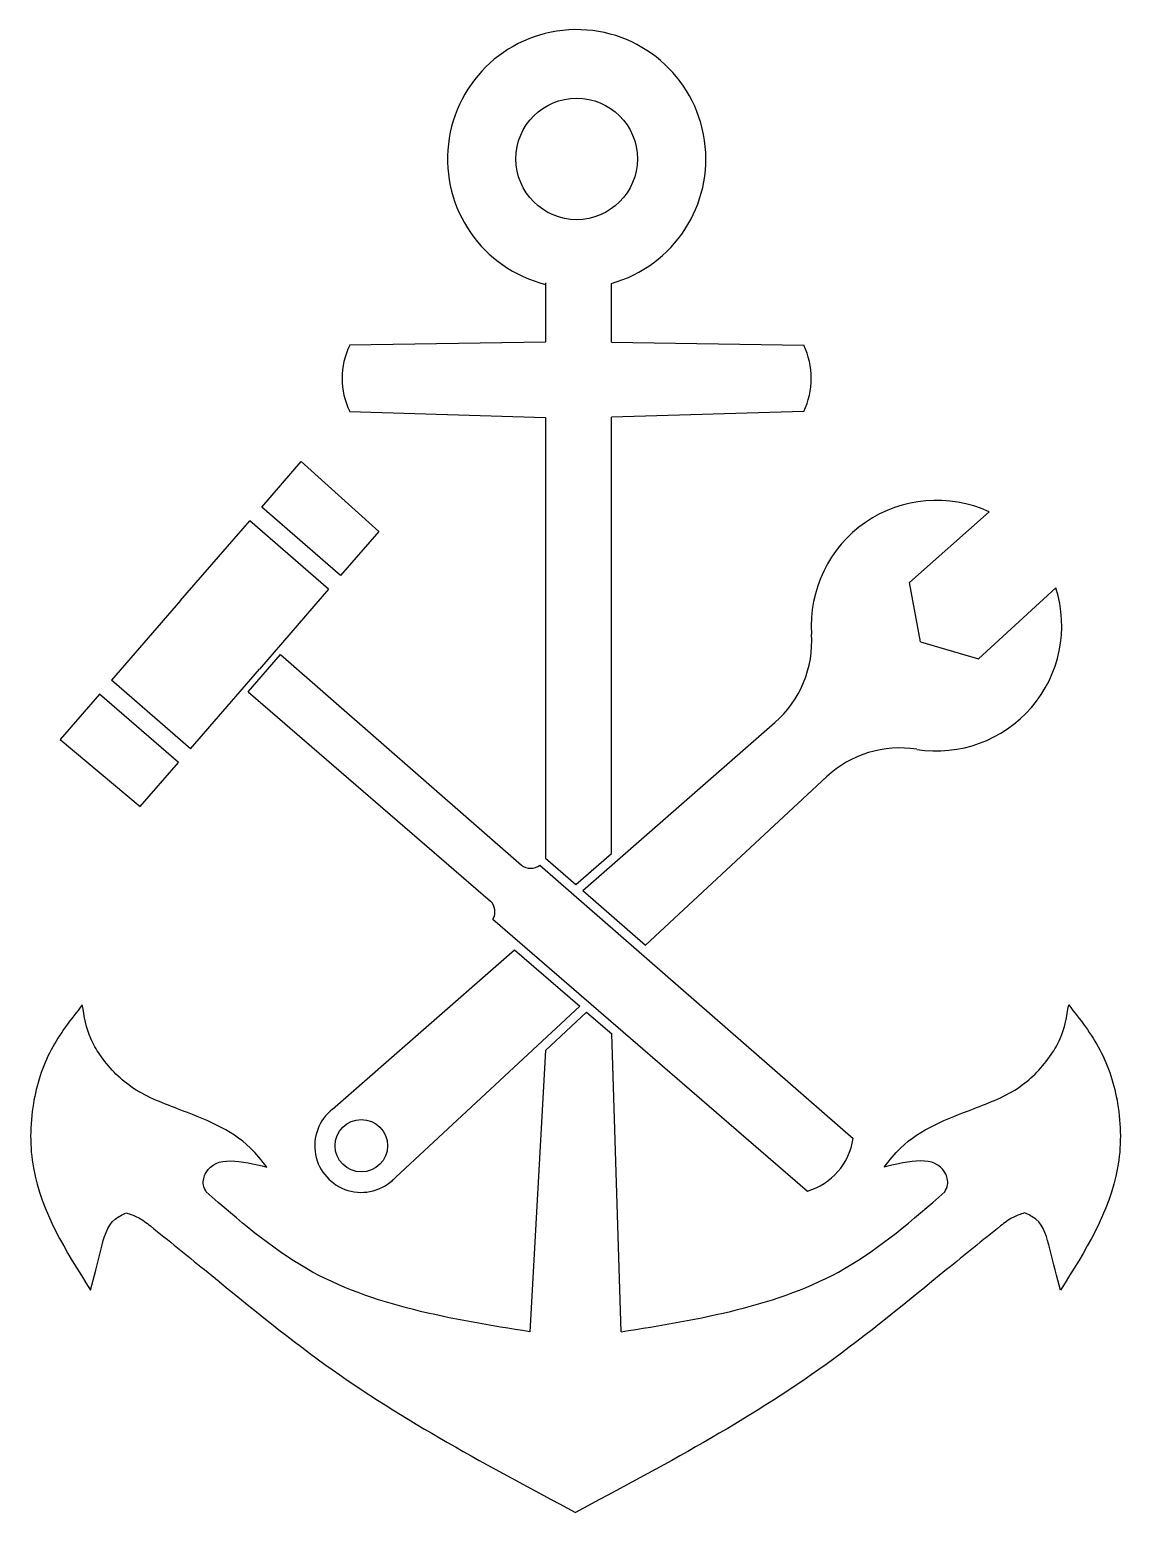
# Model space of a CAD drawing. Header units: inches. Extents: x 15.6 to 30.8, y 6.5 to 27.2.
import ezdxf

# ---------------------------------------------------------------- set-up
doc = ezdxf.new("R2010")
doc.units = ezdxf.units.IN
doc.header["$MEASUREMENT"] = 0

msp = doc.modelspace()

# ---------------------------------------------------------------- linework, layer by layer
for p, q in [((22.781, 23.658), (22.781, 22.83)), ((23.697, 22.829), (23.697, 23.649)), ((22.781, 22.83), (20.052, 22.789)), ((23.697, 22.829), (26.375, 22.789)), ((20.052, 21.867), (22.781, 21.785)), ((22.781, 21.785), (22.781, 15.651)), ((26.375, 21.867), (23.697, 21.787)), ((23.697, 15.714), (23.697, 21.787)), ((18.828, 20.537), (19.378, 21.17)), ((19.378, 21.17), (20.459, 20.197)), ((19.927, 19.584), (18.828, 20.537)), ((19.927, 19.584), (18.828, 20.537)), ((27.85, 19.488), (28.956, 20.469)), ((17.699, 19.236), (18.662, 20.345)), ((19.76, 19.392), (18.662, 20.345)), ((20.459, 20.197), (19.927, 19.584)), ((28, 18.66), (27.85, 19.488)), ((28.808, 18.424), (29.888, 19.411)), ((17.699, 19.236), (16.736, 18.126)), ((19.76, 19.392), (18.797, 18.282)), ((28, 18.66), (28.808, 18.424)), ((18.639, 17.965), (19.089, 18.483)), ((19.089, 18.483), (22.446, 15.552)), ((17.834, 17.173), (18.797, 18.282)), ((17.834, 17.173), (16.736, 18.126)), ((18.639, 17.965), (22.013, 15.053)), ((16.569, 17.934), (16.019, 17.302)), ((17.667, 16.981), (16.569, 17.934)), ((23.298, 15.2), (25.975, 17.537)), ((16.019, 17.302), (17.134, 16.367)), ((17.134, 16.367), (17.667, 16.981)), ((24.171, 14.438), (26.693, 16.782)), ((23.203, 15.283), (23.697, 15.714)), ((22.702, 15.554), (27.064, 11.747)), ((22.781, 15.651), (23.203, 15.283)), ((23.298, 15.2), (24.171, 14.438)), ((22.047, 14.799), (26.426, 11.016)), ((19.813, 12.157), (22.35, 14.372)), ((22.35, 14.372), (23.257, 13.588)), ((20.632, 11.15), (23.257, 13.588)), ((22.779, 12.974), (23.352, 13.506)), ((23.352, 13.506), (23.702, 13.204)), ((23.832, 9.057), (23.702, 13.204)), ((22.779, 12.974), (22.563, 9.057))]:
    msp.add_line(p, q)
for centre, radius in [((23.214, 25.382), 0.846), ((20.215, 11.647), 0.365)]:
    msp.add_circle(centre, radius)
for centre, radius, start, end in [((23.214, 25.382), 1.799, 285.5777, 256.087), ((21.003, 22.328), 1.056, 154.109, 205.891), ((25.425, 22.328), 1.056, 334.109, 25.891), ((28.225, 18.886), 1.744, 65.2007, 183.8806), ((28.225, 18.886), 1.744, 260.9469, 17.5199), ((24.988, 18.667), 1.5, 311.1224, 3.8806), ((27.714, 15.683), 1.5, 80.9469, 132.8997), ((22.573, 15.716), 0.207, 232.1664, 308.6321), ((21.869, 14.904), 0.207, 329.4395, 45.9053), ((20.215, 11.647), 0.649, 128.2448, 315.7773), ((26.176, 11.878), 0.898, 286.181, 351.5961)]:
    msp.add_arc(centre, radius, start, end)
for points in [[(16.329, 13.607), (15.894, 12.981), (15.648, 12.234), (15.648, 11.338), (16.445, 9.635)], [(18.901, 11.351), (18.67, 11.615), (17.657, 12.161), (17.007, 12.47), (16.573, 12.916), (16.447, 13.138), (16.329, 13.607)], [(27.494, 11.351), (27.725, 11.615), (28.738, 12.161), (29.388, 12.47), (29.822, 12.916), (29.948, 13.138), (30.066, 13.607)], [(30.066, 13.607), (30.501, 12.981), (30.747, 12.234), (30.747, 11.338), (29.95, 9.635)], [(18.055, 11.004), (18.016, 11.101), (18.052, 11.273), (18.901, 11.351)], [(28.34, 11.004), (28.379, 11.101), (28.343, 11.273), (27.494, 11.351)], [(22.563, 9.057), (19.45, 9.938), (18.055, 11.004)], [(23.832, 9.057), (26.945, 9.938), (28.34, 11.004)], [(16.445, 9.635), (16.591, 10.211), (16.786, 10.624), (16.943, 10.713)], [(16.943, 10.713), (17.105, 10.65), (17.277, 10.53), (18.029, 9.924), (19.707, 8.604), (23.197, 6.544)], [(29.452, 10.713), (29.29, 10.65), (29.118, 10.53), (28.366, 9.924), (26.688, 8.604), (23.197, 6.544)], [(29.95, 9.635), (29.804, 10.211), (29.608, 10.624), (29.452, 10.713)]]:
    msp.add_spline(points, degree=3)

doc.saveas('drawing.dxf')
